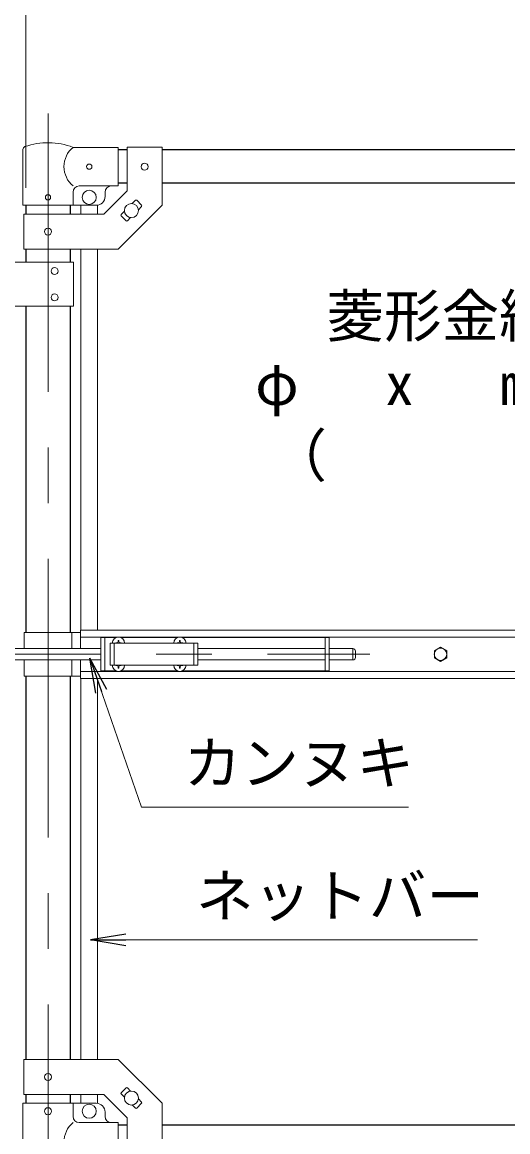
# Model space of a CAD drawing. Units: millimetres, scale not verified. Extents: x -4200 to 4200, y -2970 to 2970.
# Drawn here: x 1243 to 1796, y -358 to 907 of the extents above; entities that cross this region are included whole.
import ezdxf
from ezdxf.enums import TextEntityAlignment as Align

# ---------------------------------------------------------------- set-up
doc = ezdxf.new("R2010")
doc.units = ezdxf.units.MM
doc.header["$LTSCALE"] = 10
doc.linetypes.add('DASHED', pattern=[7.5, 6, -1.5])
doc.linetypes.add('USER1', pattern=[50.8, 31.75, -6.35, 6.35, -6.35])
for name, color, linetype, lineweight in [('0-1_D-BMK', 2, 'USER1', 13), ('0-2_D-STR1', 1, 'Continuous', 25), ('0-3_D-STR3', 3, 'Continuous', 13), ('0-7_D-STR-DIM', 7, 'Continuous', 13), ('0-A_D-STR-TXT', 7, 'Continuous', 13)]:
    doc.layers.add(name, color=color, linetype=linetype, lineweight=lineweight)
doc.layers.add('0-8_0', color=7, linetype='Continuous')
doc.styles.add('ＭＳ ゴシック', font='')
doc.styles.get('ＭＳ ゴシック').set_extended_font_data('MS Gothic')

# ---------------------------------------------------------------- blocks, each defined once
blk = doc.blocks.new('_Open')
at = {"layer": '0-8_0'}
blk.add_line((-10, 1.667), (0, 0), dxfattribs=at)
blk.add_lwpolyline([(-10, -1.667), (0, 0), (-10, 0)], dxfattribs=at)

msp = doc.modelspace()

# ---------------------------------------------------------------- linework, layer by layer
at = {"layer": '0-1_D-BMK'}
for p, q in [((1272.39, 803.1), (1272.39, -435.29)), ((1014.52, 186.37), (1638.97, 186.37))]:
    msp.add_line(p, q, dxfattribs=at)
at = {"layer": '0-2_D-STR1'}
for p, q in [((1362.39, 761.37), (1352.39, 761.37)), ((2036.59, 761.37), (1402.39, 761.37)), ((1362.39, 723.37), (1352.39, 723.37)), ((2036.59, 723.37), (1402.39, 723.37)), ((1246.99, 698.37), (1246.99, 688.32)), ((1297.79, 698.37), (1297.79, 688.32)), ((1246.99, 648.32), (1246.99, 633.32)), ((1297.79, 648.32), (1297.79, 633.32)), ((1246.99, 583.32), (1246.99, 211.37)), ((1297.79, 583.32), (1297.79, 211.37)), ((1246.99, 161.37), (1246.99, -275.58)), ((1297.79, 161.37), (1297.79, -275.58)), ((1246.99, -315.58), (1246.99, -325.63)), ((1297.79, -315.58), (1297.79, -325.63)), ((1362.39, -350.63), (1352.39, -350.63)), ((2036.59, -350.63), (1402.39, -350.63))]:
    msp.add_line(p, q, dxfattribs=at)
at = {"layer": '0-3_D-STR3'}
for p, q in [((1243.84, 698.37), (1243.84, 762.06)), ((1352.39, 764.37), (1300.94, 764.37)), ((1352.39, 764.37), (1352.39, 720.37)), ((1362.39, 764.57), (1362.39, 714.89)), ((1362.39, 764.57), (1402.39, 764.57)), ((1402.39, 764.57), (1402.39, 698.32)), ((1300.94, 698.37), (1300.94, 713.37)), ((1352.39, 720.37), (1307.94, 720.37)), ((1335.82, 688.32), (1362.39, 714.89)), ((1337.39, 713.37), (1337.39, 708.37)), ((1243.84, 698.37), (1300.94, 698.37)), ((1300.94, 698.37), (1327.39, 698.37)), ((1309.89, 698.37), (1309.89, 688.32)), ((1328.89, 698.37), (1328.89, 688.32)), ((1368.27, 700.27), (1371.99, 703.98)), ((1373.4, 703.98), (1379.06, 698.33)), ((1375.34, 693.2), (1379.06, 696.91)), ((1244.69, 688.32), (1335.82, 688.32)), ((1244.69, 688.32), (1244.69, 648.32)), ((1355.72, 687.72), (1359.44, 691.44)), ((1355.72, 686.31), (1361.38, 680.65)), ((1362.79, 680.65), (1366.51, 684.37)), ((1309.89, 648.32), (1309.89, 213.87)), ((1328.89, 648.32), (1328.89, 213.87)), ((1301.39, 633.32), (1181.39, 633.32)), ((1301.39, 633.32), (1301.39, 583.32)), ((1301.39, 583.32), (1181.39, 583.32)), ((1245.39, 211.37), (1245.39, 192.87)), ((1245.39, 211.37), (1309.49, 211.37)), ((1299.39, 211.37), (1299.39, 192.87)), ((1309.49, 213.87), (2129.49, 213.87)), ((1309.49, 192.87), (1309.49, 213.87)), ((1309.49, 205.87), (2129.49, 205.87)), ((1332.64, 205.37), (1332.64, 167.37)), ((1332.64, 205.37), (1350.04, 205.37)), ((1337.14, 205.37), (1337.14, 167.37)), ((1355.24, 205.37), (1420.04, 205.37)), ((1425.24, 205.37), (1592.64, 205.37)), ((1588.14, 205.37), (1588.14, 167.37)), ((1592.64, 205.37), (1592.64, 167.37)), ((1151.84, 192.87), (1332.64, 192.87)), ((1343.14, 198.87), (1343.14, 173.87)), ((1343.14, 198.87), (1443.14, 198.87)), ((1350.79, 199.28), (1349.49, 199.26)), ((1349.49, 199.26), (1349.49, 198.87)), ((1352.25, 202.02), (1352.22, 200.72)), ((1352.25, 202.02), (1353.04, 202.02)), ((1353.04, 202.02), (1353.06, 200.72)), ((1420.79, 199.28), (1419.49, 199.26)), ((1419.49, 199.26), (1419.49, 198.87)), ((1422.25, 202.02), (1422.22, 200.72)), ((1422.25, 202.02), (1423.04, 202.02)), ((1423.04, 202.02), (1423.06, 200.72)), ((1424.49, 199.28), (1425.79, 199.26)), ((1425.79, 199.26), (1425.79, 198.87)), ((1443.14, 198.87), (1443.14, 173.87)), ((1443.14, 192.87), (1588.14, 192.87)), ((1592.64, 192.87), (1619.64, 192.87)), ((1619.64, 192.87), (1619.64, 179.87)), ((1622.64, 189.87), (1622.64, 182.87)), ((1151.84, 179.87), (1332.64, 179.87)), ((1245.39, 179.87), (1245.39, 161.37)), ((1299.39, 179.87), (1299.39, 161.37)), ((1309.49, 158.87), (1309.49, 179.87)), ((1443.14, 179.87), (1588.14, 179.87)), ((1592.64, 179.87), (1619.64, 179.87)), ((1309.49, 166.87), (2129.49, 166.87)), ((1332.64, 167.37), (1350.04, 167.37)), ((1343.14, 173.87), (1443.14, 173.87)), ((1349.49, 173.47), (1349.49, 173.87)), ((1350.79, 173.45), (1349.49, 173.47)), ((1352.25, 170.72), (1352.22, 172.01)), ((1352.25, 170.72), (1353.04, 170.72)), ((1353.04, 170.72), (1353.06, 172.01)), ((1354.49, 173.45), (1355.79, 173.47)), ((1355.24, 167.37), (1420.04, 167.37)), ((1355.79, 173.47), (1355.79, 173.87)), ((1419.49, 173.47), (1419.49, 173.87)), ((1420.79, 173.45), (1419.49, 173.47)), ((1422.25, 170.72), (1422.22, 172.01)), ((1422.25, 170.72), (1423.04, 170.72)), ((1423.04, 170.72), (1423.06, 172.01)), ((1424.49, 173.45), (1425.79, 173.47)), ((1425.24, 167.37), (1592.64, 167.37)), ((1425.79, 173.47), (1425.79, 173.87)), ((1245.39, 161.37), (1309.49, 161.37)), ((1309.49, 158.87), (2129.49, 158.87)), ((1309.89, 158.87), (1309.89, -275.58)), ((1328.89, 158.87), (1328.89, -275.58)), ((1244.69, -315.58), (1244.69, -275.58)), ((1244.69, -315.58), (1335.82, -315.58)), ((1309.89, -315.58), (1309.89, -325.63)), ((1328.89, -315.58), (1328.89, -325.63)), ((1335.82, -315.58), (1362.39, -342.15)), ((1355.72, -313.57), (1361.38, -307.92)), ((1355.72, -314.99), (1359.44, -318.7)), ((1362.79, -307.92), (1366.51, -311.63)), ((1243.84, -325.63), (1300.94, -325.63)), ((1243.84, -325.63), (1243.84, -389.33)), ((1300.94, -325.63), (1300.94, -340.63)), ((1300.94, -325.63), (1327.39, -325.63)), ((1368.27, -327.53), (1371.99, -331.25)), ((1373.4, -331.25), (1379.06, -325.59)), ((1375.34, -320.46), (1379.06, -324.18)), ((1402.39, -391.83), (1402.39, -325.58)), ((1337.39, -340.63), (1337.39, -335.63)), ((1352.39, -347.63), (1307.94, -347.63)), ((1352.39, -391.63), (1352.39, -347.63)), ((1362.39, -391.83), (1362.39, -342.15))]:
    msp.add_line(p, q, dxfattribs=at)
at = {"layer": '0-3_D-STR3', "linetype": 'DASHED'}
for p, q in [((1347.64, 198.87), (1347.64, 173.87)), ((1438.64, 198.87), (1438.64, 173.87))]:
    msp.add_line(p, q, dxfattribs=at)
at = {"layer": '0-3_D-STR3'}
for points in [[(1244.69, 648.32), (1352.39, 648.32), (1402.39, 698.32)], [(1354.49, 199.28), (1355.79, 199.26), (1355.79, 198.87)], [(1244.69, -275.58), (1352.39, -275.58), (1402.39, -325.58)]]:
    msp.add_lwpolyline(points, dxfattribs=at)
msp.add_lwpolyline([(1719.49, 194.47), (1712.48, 190.42), (1712.48, 182.32), (1719.49, 178.27), (1726.51, 182.32), (1726.51, 190.42)], close=True, dxfattribs=at)
for centre, radius in [((1319.39, 742.37), 3), ((1382.39, 742.32), 4), ((1272.39, 707.37), 3), ((1319.39, 707.37), 8), ((1367.39, 692.32), 8), ((1272.39, 668.32), 4), ((1279.9, 623.32), 4), ((1279.9, 593.32), 4), ((1719.49, 186.37), 7.03), ((1272.39, -295.58), 4), ((1367.39, -319.58), 8), ((1319.39, -334.63), 8), ((1272.39, -334.63), 4)]:
    msp.add_circle(centre, radius, dxfattribs=at)
for centre, radius, start, end in [((1247.14, 762.06), 3.3, 109.22051, 180), ((1272.39, 689.64), 80, 69.0916, 109.22051), ((1319.14, 742.37), 28.55, 129.59418, 230.40582), ((1307.94, 713.37), 7, 90, 180), ((1344.39, 713.37), 7, 90, 180), ((1327.39, 708.37), 10, 270, 0), ((1372.69, 703.28), 1, 45, 135), ((1378.35, 697.62), 1, 315, 45), ((1356.43, 687.01), 1, 135, 225), ((1362.09, 681.36), 1, 225, 315), ((1352.64, 198.87), 7, 0, 180), ((1422.64, 198.87), 7, 0, 180), ((1350.74, 200.77), 1.49, 270, 0), ((1354.55, 200.77), 1.49, 180, 270), ((1420.74, 200.77), 1.49, 270, 0), ((1424.55, 200.77), 1.49, 180, 270), ((1619.64, 189.87), 3, 0, 90), ((1619.64, 182.87), 3, 270, 0), ((1352.64, 173.87), 7, 180, 0), ((1350.74, 171.96), 1.49, 0, 90), ((1354.55, 171.96), 1.49, 90, 180), ((1422.64, 173.87), 7, 180, 0), ((1420.74, 171.96), 1.49, 0, 90), ((1424.55, 171.96), 1.49, 90, 180), ((1356.43, -314.28), 1, 135, 225), ((1362.09, -308.62), 1, 45, 135), ((1327.39, -335.63), 10, 0, 90), ((1378.35, -324.89), 1, 315, 45), ((1307.94, -340.63), 7, 180, 270), ((1344.39, -340.63), 7, 180, 270), ((1372.69, -330.54), 1, 225, 315), ((1319.14, -369.63), 28.55, 129.59418, 230.40582)]:
    msp.add_arc(centre, radius, start, end, dxfattribs=at)
at = {"layer": '0-7_D-STR-DIM'}
msp.add_line((1246.99, 718.37), (1246.99, 1031.37), dxfattribs=at)
msp.add_line((1246.99, 718.37), (1246.99, 1031.37), dxfattribs=at)
at = {"layer": '0-A_D-STR-TXT'}
msp.add_line((1761.49, -139.31), (1322.9, -139.31), dxfattribs=at)
msp.add_lwpolyline([(1683.01, 11.92), (1379.04, 11.92), (1320.69, 179.95)], dxfattribs=at)

# ---------------------------------------------------------------- block references
at = {"layer": '0-A_D-STR-TXT', "xscale": 4, "yscale": 4}
for p, rotation in [((1320.03, 181.84), 109.15293), ((1320.9, -139.31), 180)]:
    msp.add_blockref('_Open', p, dxfattribs=dict(at, rotation=rotation))

# ---------------------------------------------------------------- texts
at = {"layer": '0-A_D-STR-TXT', "style": 'ＭＳ ゴシック'}
for s, p in [('菱形金網', (1589.54, 533.77)), ('φ\u3000 x\u3000 mm目', (1508.32, 456.18)), ('（\u3000\u3000\u3000\u3000）', (1524.57, 374.53)), ('カンヌキ', (1426.92, 24)), ('ネットバー', (1440.93, -127.36))]:
    msp.add_text(s, height=48.09, dxfattribs=at).set_placement(p, align=Align.BOTTOM_LEFT)

doc.saveas('drawing.dxf')
